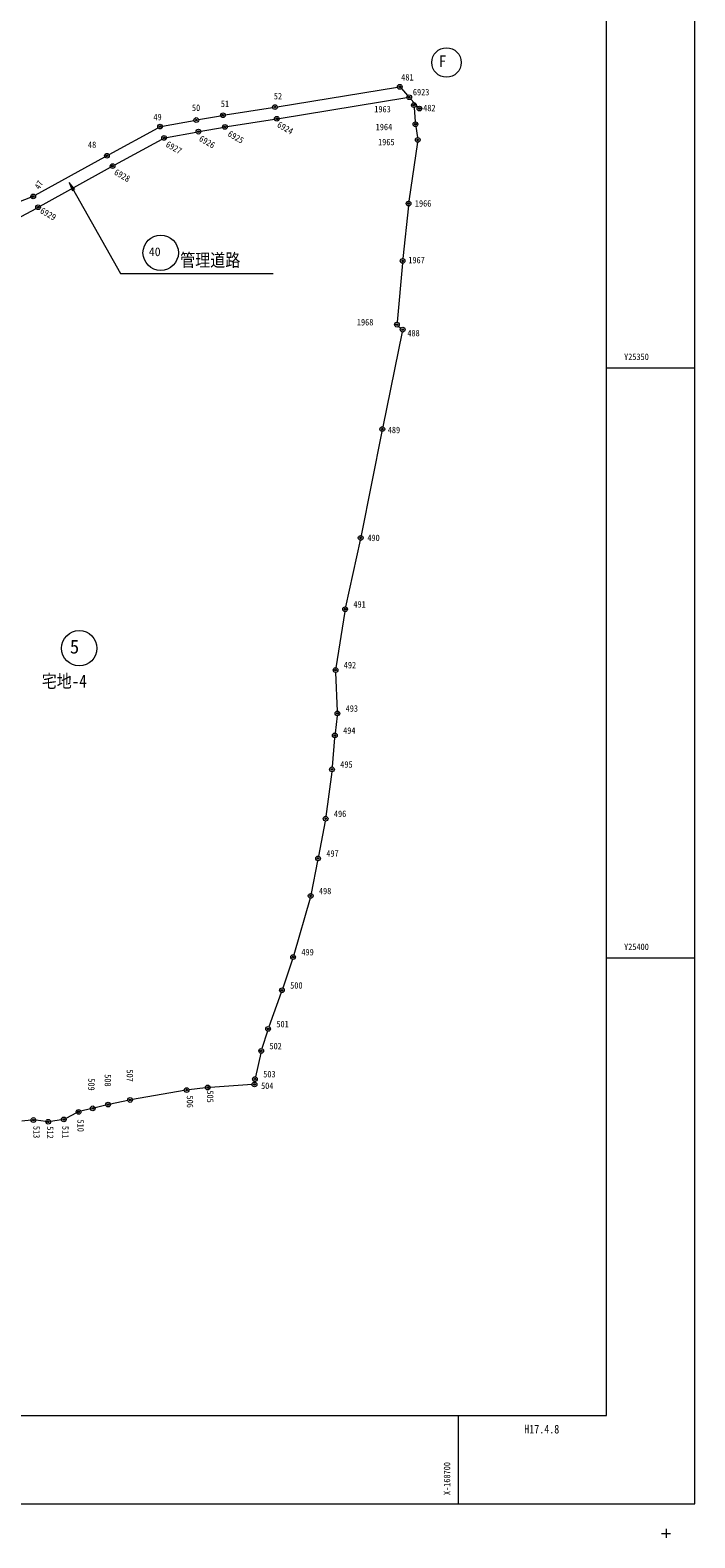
# Model space of a CAD drawing. Units: millimetres, scale not verified. Extents: x -26 to 817, y -26 to 570.
# Drawn here: x 693.3 to 806, y -20.8 to 234.8 of the extents above; entities that cross this region are included whole.
import ezdxf
from ezdxf.enums import TextEntityAlignment as Align

# ---------------------------------------------------------------- set-up
doc = ezdxf.new("R2010")
doc.units = ezdxf.units.MM
doc.header["$LTSCALE"] = 0.6
doc.header["$PDMODE"] = 32
doc.header["$PDSIZE"] = 0.3
for name, color, linetype, lineweight in [('0-0_0', 7, 'Continuous', 18), ('0-1_HOJOSO', 1, 'Continuous', 18), ('0-2_LAYER001', 3, 'Continuous', 18), ('0-3_LAYER002', 2, 'Continuous', 18), ('0-4_LAYER003', 8, 'Continuous', 18), ('0-5_LAYER004', 7, 'Continuous', 18), ('0-7_LAYER006', 2, 'Continuous', 18)]:
    doc.layers.add(name, color=color, linetype=linetype, lineweight=lineweight)
doc.styles.add('ＭＳ ゴシック', font='')
doc.styles.get('ＭＳ ゴシック').set_extended_font_data('MS Gothic')

# ---------------------------------------------------------------- blocks, each defined once
blk = doc.blocks.new('JEC-PLOTMK3')
at = {"layer": '0-0_0'}
blk.add_circle((0, 0), 0.5, dxfattribs=at)
blk.add_point((0, 0), dxfattribs=at)
blk = doc.blocks.new('JEC-CSTRNG4')
at = {"layer": '0-0_0'}
blk.add_circle((0, 0), 3, dxfattribs=at)
at = {"layer": '0-0_0', "style": 'ＭＳ ゴシック'}
blk.add_text('5', height=2.333, dxfattribs=at).set_placement((-1.591, -1.591), align=Align.BOTTOM_LEFT)
blk = doc.blocks.new('JEC-CSTRNG39')
at = {"layer": '0-0_0'}
blk.add_circle((0, 0), 3, dxfattribs=at)
at = {"layer": '0-0_0', "style": 'ＭＳ ゴシック'}
blk.add_text('40', height=1.475, dxfattribs=at).set_placement((-2.0124, -1.0062), align=Align.BOTTOM_LEFT)
blk = doc.blocks.new('JEC-CSTRNG46')
at = {"layer": '0-0_0'}
blk.add_circle((0, 0), 2.5, dxfattribs=at)
at = {"layer": '0-0_0', "style": 'ＭＳ ゴシック'}
blk.add_text('F', height=1.944, dxfattribs=at).set_placement((-1.3259, -1.3259), align=Align.BOTTOM_LEFT)
blk = doc.blocks.new('JEC-PLOTMK15')
at = {"layer": '0-0_0'}
for p, q in [((-0.5, 0), (0.5, 0)), ((0, 0.5), (0, -0.5))]:
    blk.add_line(p, q, dxfattribs=at)

msp = doc.modelspace()

# ---------------------------------------------------------------- linework, layer by layer
at = {"layer": '0-1_HOJOSO'}
msp.add_lwpolyline([(0, 544), (0, 0), (791, 0), (791, 544)], close=True, dxfattribs=at)
at = {"layer": '0-2_LAYER001', "color": 7}
msp.add_lwpolyline([(-15, -15), (806, -15), (806, 559), (-15, 559)], close=True, dxfattribs=at)
for points in [[(699.9403, 208.9667), (708.6358, 193.552), (734.5246, 193.552)], [(700.895, 207.7831), (699.9403, 208.9667), (700.4595, 207.5374)]]:
    msp.add_lwpolyline(points, dxfattribs=at)
at = {"layer": '0-3_LAYER002'}
msp.add_lwpolyline([(0, 0), (791, 0), (791, 544), (0, 544)], close=True, dxfattribs=at)
at = {"layer": '0-4_LAYER003'}
for p, q in [((791, 177.5406), (806, 177.5406)), ((791, 77.5406), (806, 77.5406)), ((765.8503, 0), (765.8503, -15))]:
    msp.add_line(p, q, dxfattribs=at)
at = {"layer": '0-7_LAYER006'}
for p, q in [((735.2032, 221.8047), (755.5715, 225.1106)), ((756.2353, 224.8785), (757.3014, 223.7047)), ((735.5111, 219.8248), (757.1755, 223.3445)), ((757.8394, 223.1127), (759.0413, 221.7906)), ((721.8661, 219.6227), (725.5885, 220.2846)), ((726.3775, 220.4167), (734.4132, 221.6786)), ((758.3944, 221.6819), (758.5903, 219.2454)), ((758.9701, 221.705), (758.7026, 221.8703)), ((706.6691, 213.6889), (714.9755, 218.2404)), ((715.7198, 218.5043), (721.0788, 219.4809)), ((716.3978, 216.5904), (721.4348, 217.5089)), ((722.2221, 217.6508), (725.9245, 218.3105)), ((726.7135, 218.4426), (734.7212, 219.6987)), ((758.6793, 218.4507), (758.9493, 216.5746)), ((707.6272, 211.9327), (715.6535, 216.3266)), ((758.9496, 215.7827), (757.5171, 205.7906)), ((694.1626, 206.7899), (705.9681, 213.3034)), ((694.9965, 204.958), (706.9262, 211.5472)), ((690.1913, 202.3285), (694.2954, 204.5727)), ((691.3539, 205.6962), (693.4367, 206.4591)), ((757.4192, 204.9968), (756.4955, 196.0665)), ((756.4182, 195.2703), (755.5124, 185.269)), ((755.7788, 184.6089), (756.1559, 184.2824)), ((756.3782, 183.6288), (753.0885, 167.5485)), ((752.9302, 166.7643), (749.4165, 149.1269)), ((749.2531, 148.3438), (746.7856, 137.0334)), ((746.638, 136.2475), (745.1366, 126.7258)), ((745.0914, 125.931), (745.3712, 119.3843)), ((745.3425, 118.5873), (745.0022, 115.64)), ((744.9229, 114.844), (744.5078, 109.8972)), ((744.4233, 109.1019), (743.4494, 101.5334)), ((743.323, 100.7438), (742.1836, 94.7995)), ((742.0312, 94.0141), (740.9374, 88.4471)), ((740.75, 87.6702), (737.9947, 78.0711)), ((737.7568, 77.3075), (736.1159, 72.4298)), ((735.8537, 71.674), (733.781, 65.8753)), ((733.5261, 65.1171), (732.5945, 62.1602)), ((732.3876, 61.3882), (731.5011, 57.3971)), ((731.3802, 56.6081), (731.3704, 56.4932)), ((719.4344, 55.0773), (710.6363, 53.5299)), ((723.0112, 55.5289), (720.2255, 55.1943)), ((730.9372, 56.0686), (723.8075, 55.6027)), ((701.1543, 51.2684), (699.3544, 50.3469)), ((703.52, 51.9468), (701.8987, 51.5465)), ((706.1257, 52.5838), (704.2969, 52.1375)), ((709.8508, 53.3785), (706.9058, 52.7608)), ((693.4543, 50.0246), (691.9063, 49.8687)), ((695.957, 49.819), (694.2496, 50.0183)), ((698.6026, 50.106), (696.75, 49.8313))]:
    msp.add_line(p, q, dxfattribs=at)

# ---------------------------------------------------------------- block references
at = {"layer": '0-2_LAYER001'}
for name, p in [('JEC-CSTRNG46', (763.8862, 229.2979)), ('JEC-CSTRNG39', (715.4302, 197.052)), ('JEC-CSTRNG4', (701.6189, 130.0203))]:
    msp.add_blockref(name, p, dxfattribs=at)
at = {"layer": '0-2_LAYER001', "xscale": 1.5, "yscale": 1.5}
msp.add_blockref('JEC-PLOTMK15', (801.1208, -20), dxfattribs=at)
at = {"layer": '0-5_LAYER004', "xscale": 0.8, "yscale": 0.8}
for p in [(755.9663, 225.1746), (757.5703, 223.4086), (758.3623, 222.0806), (721.4724, 219.5526), (725.9823, 220.3546), (734.8083, 221.7406), (735.1163, 219.7606), (759.3103, 221.4946), (715.3263, 218.4326), (721.8283, 217.5806), (726.3183, 218.3806), (758.6223, 218.8466), (716.0043, 216.5186), (759.0063, 216.1786), (706.3183, 213.4966), (707.2763, 211.7406), (693.8123, 206.5966), (694.6463, 204.7646), (757.4603, 205.3946), (756.4543, 195.6686), (755.4763, 184.8706), (756.4583, 184.0206), (753.0083, 167.1566), (749.3383, 148.7346), (746.7003, 136.6426), (745.0743, 126.3306), (745.3883, 118.9846), (744.9563, 115.2426), (744.4743, 109.4986), (743.3983, 101.1366), (742.1083, 94.4066), (740.8604, 88.0546), (737.8843, 77.6866), (735.9883, 72.0506), (733.6463, 65.4986), (732.4743, 61.7786), (731.3363, 56.0946), (731.4143, 57.0066), (710.2423, 53.4606), (719.8283, 55.1466), (723.4083, 55.5766), (701.5103, 51.4506), (703.9083, 52.0426), (706.5143, 52.6786), (693.8523, 50.0646), (696.3543, 49.7726), (698.9984, 50.1646)]:
    msp.add_blockref('JEC-PLOTMK3', p, dxfattribs=at)

# ---------------------------------------------------------------- texts
at = {"layer": '0-2_LAYER001', "color": 7, "style": 'ＭＳ ゴシック', "width": 0.85}
msp.add_text('H17.4.8', height=1.466, dxfattribs=at).set_placement((777.0751, -3.4968), align=Align.BOTTOM_LEFT)
at = {"layer": '0-4_LAYER003', "color": 7, "style": 'ＭＳ ゴシック', "width": 0.85}
for s, p in [('Y25350', (794, 178.5406)), ('Y25400', (794, 78.5406))]:
    msp.add_text(s, height=1.1, dxfattribs=at).set_placement(p, align=Align.BOTTOM_LEFT)
msp.add_text('X-168700', height=1.1, rotation=90, dxfattribs=at).set_placement((764.8503, -13.5), align=Align.BOTTOM_LEFT)
at = {"layer": '0-5_LAYER004', "style": 'ＭＳ ゴシック', "width": 0.85}
for s, p in [('481', (756.211, 225.9188)), ('51', (725.6313, 221.4276)), ('52', (734.6171, 222.721)), ('6923', (758.1912, 223.4016)), ('49', (714.1948, 219.1811)), ('50', (720.7347, 220.7468)), ('1963', (751.6466, 220.5153)), ('482', (759.9364, 220.7166)), ('1964', (751.8815, 217.4947)), ('48', (703.1035, 214.484)), ('1965', (752.2843, 214.9439)), ('1966', (758.5268, 204.5397)), ('1967', (757.4193, 194.9409)), ('1968', (748.6931, 184.4024)), ('488', (757.2515, 182.5565)), ('489', (753.9288, 166.1446)), ('490', (750.4719, 147.8532)), ('491', (748.1003, 136.5926)), ('492', (746.4743, 126.2806)), ('493', (746.7883, 118.9346)), ('494', (746.3563, 115.1926)), ('495', (745.8743, 109.4486)), ('496', (744.7983, 101.0866)), ('497', (743.5083, 94.3566)), ('498', (742.2604, 88.0046)), ('499', (739.2843, 77.6366)), ('500', (737.3883, 72.0006)), ('501', (735.0463, 65.4486)), ('502', (733.8743, 61.7286)), ('504', (732.449, 54.9867)), ('503', (732.8143, 56.9566))]:
    msp.add_text(s, height=1.1, dxfattribs=at).set_placement(p, align=Align.BOTTOM_LEFT)
for s, rotation, p in [('6925', 330, (726.5253, 216.6053)), ('6924', 330, (734.8991, 218.1659)), ('6927', 330, (716.0203, 214.8265)), ('6926', 330, (721.6588, 215.7998)), ('6928', 330, (707.2606, 210.0942)), ('47', 60, (695.1782, 207.5099)), ('6929', 330, (694.7084, 203.5832)), ('509', 270, (702.8166, 57.1431)), ('508', 270, (705.5989, 57.8217)), ('507', 270, (709.3312, 58.636)), ('506', 270, (719.5276, 54.2147)), ('505', 270, (722.9509, 55.09)), ('513', 270, (693.5197, 49.0676)), ('512', 270, (695.8269, 48.9998)), ('511', 270, (698.4056, 49.0676)), ('510', 270, (700.9843, 50.1534))]:
    msp.add_text(s, height=1.1, rotation=rotation, dxfattribs=at).set_placement(p, align=Align.BOTTOM_LEFT)
at = {"layer": '0-7_LAYER006', "color": 7, "style": 'ＭＳ ゴシック', "width": 0.85}
for s, p in [('管理道路', (718.7302, 194.052)), ('宅地-4', (695.2524, 122.7035))]:
    msp.add_text(s, height=2.199, dxfattribs=at).set_placement(p, align=Align.BOTTOM_LEFT)

doc.saveas('drawing.dxf')
